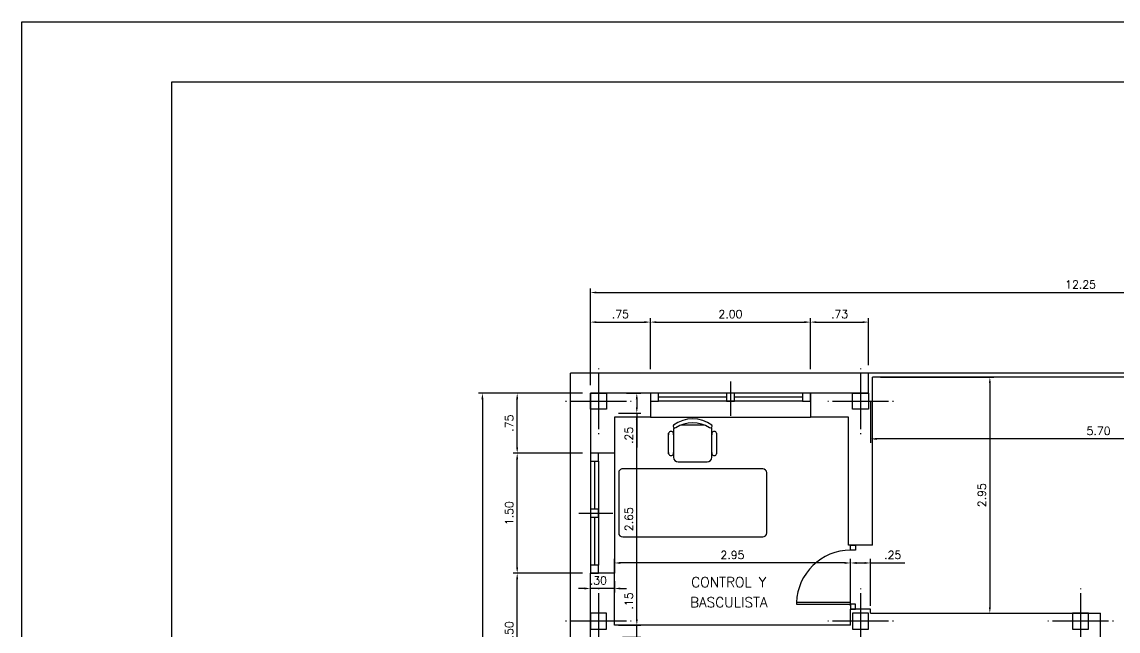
# Model space of a CAD drawing. Header units: millimetres. Extents: x -4290 to 40260, y -10034 to 21466.
# Drawn here: x -4290 to 9408, y 13854 to 21466 of the extents above; entities that cross this region are included whole.
import ezdxf
from ezdxf.enums import TextEntityAlignment as Align

# ---------------------------------------------------------------- set-up
doc = ezdxf.new("R2010")
doc.units = ezdxf.units.MM
doc.linetypes.add('CYPELINEA', pattern=[0])
doc.linetypes.add('TRAZOS', pattern=[19.05, 12.7, -6.35])
for name, color, linetype in [('015', 1, 'Continuous'), ('07', 6, 'Continuous'), ('CARPINTERIA', 1, 'Continuous'), ('COTAS', 6, 'Continuous'), ('CUBIERTA', 7, 'Continuous'), ('MOBI', 2, 'Continuous'), ('PILAR_EJES', 1, 'CYPELINEA'), ('PILAR_RECT', 2, 'CYPELINEA'), ('TABIQUERIA', 4, 'Continuous'), ('TEXTOS', 2, 'Continuous')]:
    doc.layers.add(name, color=color, linetype=linetype)
doc.styles.add('NGG', font='romans.shx')
doc.styles.add('ROMANS', font='romans.shx')
doc.dimstyles.new('50', dxfattribs={"dimscale": 50, "dimtxt": 2, "dimasz": 1.5, "dimexe": 1, "dimexo": 2, "dimgap": 1, "dimtad": 1, "dimlfac": 0.001, "dimzin": 4, "dimdsep": 46, "dimtxsty": 'ROMANS', "dimcen": 2.5, "dimclrd": 1, "dimclre": 1, "dimclrt": 2, "dimadec": 0, "dimazin": 0, "dimtfac": 1, "dimtmove": 0, "dimatfit": 3, "dimfxl": 1, "dimtolj": 1, "dimtzin": 12, "dimarcsym": 0})

# ---------------------------------------------------------------- blocks, each defined once
blk = doc.blocks.new('*D40')
at = {"layer": 'COTAS', "color": 1, "lineweight": -2}
for p, q in [((2714, 14577), (1849, 14577)), ((1899, 13152), (1899, 14502)), ((2714, 13077), (1849, 13077))]:
    blk.add_line(p, q, dxfattribs=at)
at = {"layer": 'COTAS', "color": 1}
for points in [[(1886, 14502), (1911, 14502), (1899, 14577)], [(1886, 13152), (1911, 13152), (1899, 13077)]]:
    blk.add_solid(points, dxfattribs=at)
at = {"layer": 'Defpoints', "color": 0}
for p in [(1899, 14577), (2814, 14577), (2814, 13077)]:
    blk.add_point(p, dxfattribs=at)
at = {"layer": 'COTAS', "color": 2, "insert": (1799, 13827), "char_height": 100, "attachment_point": 5, "rotation": 90, "style": 'ROMANS'}
blk.add_mtext('\\A1;1.50', dxfattribs=at)
blk = doc.blocks.new('*D41')
at = {"layer": 'COTAS', "color": 1, "lineweight": -2}
for p, q in [((2714, 16077), (1849, 16077)), ((1899, 14652), (1899, 16002)), ((2714, 14577), (1849, 14577))]:
    blk.add_line(p, q, dxfattribs=at)
at = {"layer": 'COTAS', "color": 1}
for points in [[(1886, 16002), (1911, 16002), (1899, 16077)], [(1886, 14652), (1911, 14652), (1899, 14577)]]:
    blk.add_solid(points, dxfattribs=at)
at = {"layer": 'Defpoints', "color": 0}
for p in [(1899, 16077), (2814, 16077), (2814, 14577)]:
    blk.add_point(p, dxfattribs=at)
at = {"layer": 'COTAS', "color": 2, "insert": (1799, 15327), "char_height": 100, "attachment_point": 5, "rotation": 90, "style": 'ROMANS'}
blk.add_mtext('\\A1;1.50', dxfattribs=at)
blk = doc.blocks.new('*D42')
at = {"layer": 'COTAS', "color": 1, "lineweight": -2}
for p, q in [((2714, 16827), (1849, 16827)), ((1899, 16152), (1899, 16752)), ((2714, 16077), (1849, 16077))]:
    blk.add_line(p, q, dxfattribs=at)
at = {"layer": 'COTAS', "color": 1}
for points in [[(1886, 16752), (1911, 16752), (1899, 16827)], [(1886, 16152), (1911, 16152), (1899, 16077)]]:
    blk.add_solid(points, dxfattribs=at)
at = {"layer": 'Defpoints', "color": 0}
for p in [(1899, 16827), (2814, 16827), (2814, 16077)]:
    blk.add_point(p, dxfattribs=at)
at = {"layer": 'COTAS', "color": 2, "insert": (1799, 16452), "char_height": 100, "attachment_point": 5, "rotation": 90, "style": 'ROMANS'}
blk.add_mtext('\\A1;.75', dxfattribs=at)
blk = doc.blocks.new('*D53')
at = {"layer": 'COTAS', "color": 1, "lineweight": -2}
for p, q in [((2714, 16827), (1414, 16827)), ((1464, 16752), (1464, -348)), ((2714, -423), (1414, -423))]:
    blk.add_line(p, q, dxfattribs=at)
at = {"layer": 'COTAS', "color": 1}
for points in [[(1452, 16752), (1477, 16752), (1464, 16827)], [(1452, -348), (1477, -348), (1464, -423)]]:
    blk.add_solid(points, dxfattribs=at)
at = {"layer": 'Defpoints', "color": 0}
for p in [(2814, 16827), (1464, -423), (2814, -423)]:
    blk.add_point(p, dxfattribs=at)
at = {"layer": 'COTAS', "color": 2, "insert": (1364, 8202), "char_height": 100, "attachment_point": 5, "rotation": 90, "style": 'ROMANS'}
blk.add_mtext('\\A1;17.25', dxfattribs=at)
blk = doc.blocks.new('*D71')
at = {"layer": 'COTAS', "color": 1, "lineweight": -2}
for p, q in [((3394, 14002), (3394, 14381)), ((3164, 13927), (3444, 13927)), ((3394, 13777), (3394, 13927)), ((3214, 13777), (3444, 13777)), ((3394, 13702), (3394, 13627))]:
    blk.add_line(p, q, dxfattribs=at)
at = {"layer": 'COTAS', "color": 1}
for points in [[(3381, 14002), (3406, 14002), (3394, 13927)], [(3381, 13702), (3406, 13702), (3394, 13777)]]:
    blk.add_solid(points, dxfattribs=at)
at = {"layer": 'Defpoints', "color": 0}
for p in [(3064, 13927), (3394, 13927), (3114, 13777)]:
    blk.add_point(p, dxfattribs=at)
at = {"layer": 'COTAS', "color": 2, "insert": (3294, 14229), "char_height": 100, "attachment_point": 5, "rotation": 90, "style": 'ROMANS'}
blk.add_mtext('\\A1;.15', dxfattribs=at)
blk = doc.blocks.new('*D72')
at = {"layer": 'COTAS', "color": 1, "lineweight": -2}
for p, q in [((3164, 16577), (3444, 16577)), ((3394, 14002), (3394, 16502)), ((3164, 13927), (3444, 13927))]:
    blk.add_line(p, q, dxfattribs=at)
at = {"layer": 'COTAS', "color": 1}
for points in [[(3381, 16502), (3406, 16502), (3394, 16577)], [(3381, 14002), (3406, 14002), (3394, 13927)]]:
    blk.add_solid(points, dxfattribs=at)
at = {"layer": 'Defpoints', "color": 0}
for p in [(3064, 16577), (3394, 16577), (3064, 13927)]:
    blk.add_point(p, dxfattribs=at)
at = {"layer": 'COTAS', "color": 2, "insert": (3294, 15252), "char_height": 100, "attachment_point": 5, "rotation": 90, "style": 'ROMANS'}
blk.add_mtext('\\A1;2.65', dxfattribs=at)
blk = doc.blocks.new('*D73')
at = {"layer": 'COTAS', "color": 1, "lineweight": -2}
for p, q in [((3264, 16827), (3444, 16827)), ((3394, 16752), (3394, 16652)), ((3264, 16577), (3444, 16577)), ((3394, 16577), (3394, 16147))]:
    blk.add_line(p, q, dxfattribs=at)
at = {"layer": 'COTAS', "color": 1}
for points in [[(3381, 16752), (3406, 16752), (3394, 16827)], [(3381, 16652), (3406, 16652), (3394, 16577)]]:
    blk.add_solid(points, dxfattribs=at)
at = {"layer": 'Defpoints', "color": 0}
for p in [(3164, 16827), (3394, 16827), (3164, 16577)]:
    blk.add_point(p, dxfattribs=at)
at = {"layer": 'COTAS', "color": 2, "insert": (3294, 16299), "char_height": 100, "attachment_point": 5, "rotation": 90, "style": 'ROMANS'}
blk.add_mtext('\\A1;.25', dxfattribs=at)
blk = doc.blocks.new('*D81')
at = {"layer": 'COTAS', "color": 1, "lineweight": -2}
for p, q in [((2814, 17127), (2814, 17765)), ((2889, 17715), (3489, 17715)), ((3564, 17127), (3564, 17765))]:
    blk.add_line(p, q, dxfattribs=at)
at = {"layer": 'COTAS', "color": 1}
for points in [[(2889, 17727), (2889, 17702), (2814, 17715)], [(3489, 17727), (3489, 17702), (3564, 17715)]]:
    blk.add_solid(points, dxfattribs=at)
at = {"layer": 'Defpoints', "color": 0}
for p in [(3564, 17715), (2814, 17027), (3564, 17027)]:
    blk.add_point(p, dxfattribs=at)
at = {"layer": 'COTAS', "color": 2, "insert": (3189, 17815), "char_height": 100, "attachment_point": 5, "style": 'ROMANS'}
blk.add_mtext('\\A1;.75', dxfattribs=at)
blk = doc.blocks.new('*D82')
at = {"layer": 'COTAS', "color": 1, "lineweight": -2}
for p, q in [((3564, 17127), (3564, 17765)), ((3639, 17715), (5489, 17715)), ((5564, 17127), (5564, 17765))]:
    blk.add_line(p, q, dxfattribs=at)
at = {"layer": 'COTAS', "color": 1}
for points in [[(3639, 17727), (3639, 17702), (3564, 17715)], [(5489, 17727), (5489, 17702), (5564, 17715)]]:
    blk.add_solid(points, dxfattribs=at)
at = {"layer": 'Defpoints', "color": 0}
for p in [(5564, 17715), (3564, 17027), (5564, 17027)]:
    blk.add_point(p, dxfattribs=at)
at = {"layer": 'COTAS', "color": 2, "insert": (4564, 17815), "char_height": 100, "attachment_point": 5, "style": 'ROMANS'}
blk.add_mtext('\\A1;2.00', dxfattribs=at)
blk = doc.blocks.new('*D83')
at = {"layer": 'COTAS', "color": 1, "lineweight": -2}
for p, q in [((5564, 17127), (5564, 17765)), ((5639, 17715), (6214, 17715)), ((6289, 17177), (6289, 17765))]:
    blk.add_line(p, q, dxfattribs=at)
at = {"layer": 'COTAS', "color": 1}
for points in [[(5639, 17727), (5639, 17702), (5564, 17715)], [(6214, 17727), (6214, 17702), (6289, 17715)]]:
    blk.add_solid(points, dxfattribs=at)
at = {"layer": 'Defpoints', "color": 0}
for p in [(6289, 17715), (5564, 17027), (6289, 17077)]:
    blk.add_point(p, dxfattribs=at)
at = {"layer": 'COTAS', "color": 2, "insert": (5927, 17815), "char_height": 100, "attachment_point": 5, "style": 'ROMANS'}
blk.add_mtext('\\A1;.73', dxfattribs=at)
blk = doc.blocks.new('*D88')
at = {"layer": 'COTAS', "color": 1, "lineweight": -2}
for p, q in [((6064, 14168), (6064, 14755)), ((6139, 14705), (6239, 14705)), ((6314, 14168), (6314, 14755)), ((6314, 14705), (6744, 14705))]:
    blk.add_line(p, q, dxfattribs=at)
at = {"layer": 'COTAS', "color": 1}
for points in [[(6139, 14718), (6139, 14693), (6064, 14705)], [(6239, 14718), (6239, 14693), (6314, 14705)]]:
    blk.add_solid(points, dxfattribs=at)
at = {"layer": 'Defpoints', "color": 0}
for p in [(6064, 14705), (6064, 14068), (6314, 14068)]:
    blk.add_point(p, dxfattribs=at)
at = {"layer": 'COTAS', "color": 2, "insert": (6592, 14805), "char_height": 100, "attachment_point": 5, "style": 'ROMANS'}
blk.add_mtext('\\A1;.25', dxfattribs=at)
blk = doc.blocks.new('*D89')
at = {"layer": 'COTAS', "color": 1, "lineweight": -2}
for p, q in [((3114, 14027), (3114, 14755)), ((5989, 14705), (3189, 14705)), ((6064, 14168), (6064, 14755))]:
    blk.add_line(p, q, dxfattribs=at)
at = {"layer": 'COTAS', "color": 1}
for points in [[(3189, 14718), (3189, 14693), (3114, 14705)], [(5989, 14718), (5989, 14693), (6064, 14705)]]:
    blk.add_solid(points, dxfattribs=at)
at = {"layer": 'Defpoints', "color": 0}
for p in [(3114, 14705), (6064, 14068), (3114, 13927)]:
    blk.add_point(p, dxfattribs=at)
at = {"layer": 'COTAS', "color": 2, "insert": (4589, 14805), "char_height": 100, "attachment_point": 5, "style": 'ROMANS'}
blk.add_mtext('\\A1;2.95', dxfattribs=at)
blk = doc.blocks.new('*D90')
at = {"layer": 'COTAS', "color": 1, "lineweight": -2}
for p, q in [((2739, 14387), (2664, 14387)), ((2814, 14168), (2814, 14437)), ((3114, 14387), (2814, 14387)), ((3114, 14477), (3114, 14337)), ((3189, 14387), (3264, 14387))]:
    blk.add_line(p, q, dxfattribs=at)
at = {"layer": 'COTAS', "color": 1}
for points in [[(2739, 14399), (2739, 14374), (2814, 14387)], [(3189, 14399), (3189, 14374), (3114, 14387)]]:
    blk.add_solid(points, dxfattribs=at)
at = {"layer": 'Defpoints', "color": 0}
for p in [(3114, 14577), (2814, 14387), (2814, 14068)]:
    blk.add_point(p, dxfattribs=at)
at = {"layer": 'COTAS', "color": 2, "insert": (2914, 14487), "char_height": 100, "attachment_point": 5, "style": 'ROMANS'}
blk.add_mtext('\\A1;.30', dxfattribs=at)
blk = doc.blocks.new('*D98')
at = {"layer": 'COTAS', "color": 1, "lineweight": -2}
for p, q in [((2814, 16927), (2814, 18135)), ((2889, 18085), (14989, 18085)), ((15064, 14177), (15064, 18135))]:
    blk.add_line(p, q, dxfattribs=at)
at = {"layer": 'COTAS', "color": 1}
for points in [[(2889, 18097), (2889, 18072), (2814, 18085)], [(14989, 18097), (14989, 18072), (15064, 18085)]]:
    blk.add_solid(points, dxfattribs=at)
at = {"layer": 'Defpoints', "color": 0}
for p in [(15064, 18085), (2814, 16827), (15064, 14077)]:
    blk.add_point(p, dxfattribs=at)
at = {"layer": 'COTAS', "color": 2, "insert": (8939, 18185), "char_height": 100, "attachment_point": 5, "style": 'ROMANS'}
blk.add_mtext('\\A1;12.25', dxfattribs=at)
blk = doc.blocks.new('*D101')
at = {"layer": 'COTAS', "color": 1, "lineweight": -2}
for p, q in [((12014, 16927), (12014, 16205)), ((6314, 16727), (6314, 16205)), ((11939, 16255), (6389, 16255))]:
    blk.add_line(p, q, dxfattribs=at)
at = {"layer": 'COTAS', "color": 1}
for points in [[(6389, 16268), (6389, 16243), (6314, 16255)], [(11939, 16268), (11939, 16243), (12014, 16255)]]:
    blk.add_solid(points, dxfattribs=at)
at = {"layer": 'Defpoints', "color": 0}
for p in [(12014, 17027), (6314, 16827), (6314, 16255)]:
    blk.add_point(p, dxfattribs=at)
at = {"layer": 'COTAS', "color": 2, "insert": (9164, 16355), "char_height": 100, "attachment_point": 5, "style": 'ROMANS'}
blk.add_mtext('\\A1;5.70', dxfattribs=at)
blk = doc.blocks.new('M1S')
at = {"color": 2}
for p, q in [((-92.5, 142.6), (-92.5, 67.6)), ((87.5, 147.6), (-87.5, 147.6)), ((92.5, 67.6), (92.5, 142.6)), ((-87.5, 62.6), (87.5, 62.6)), ((-30, 43.8), (-30, 18.2)), ((-24, 48), (-24, 14)), ((18, 54), (-18, 54)), ((24, 14), (24, 48)), ((30.1, 43.8), (30.1, 18.2)), ((-14.9, 8), (14.9, 8))]:
    blk.add_line(p, q, dxfattribs=at)
for centre, radius, start, end in [((-87.5, 142.6), 5, 90, 180), ((87.5, 142.6), 5, 0, 90), ((-87.5, 67.6), 5, 180, 270), ((87.5, 67.6), 5, 270, 0), ((-27, 42.9), 3.12, 343.7398, 196.2602), ((-18, 48), 6, 90, 180), ((18, 48), 6, 0, 90), ((27.1, 42.9), 3.12, 343.7398, 196.2602), ((-27, 19.1), 3.12, 163.7398, 16.2602), ((-18, 14), 6, 180, 207.5844), ((18, 14), 6, 332.4156, 0), ((27.1, 19.1), 3.12, 163.7398, 16.2602), ((-22.2, 9.3), 2.19, 57.9726, 216.6901), ((0, 40), 40, 233.1301, 306.8699), ((0, 44.4), 39.3, 237.5758, 302.4242), ((22.2, 9.3), 2.19, 323.3099, 122.0274)]:
    blk.add_arc(centre, radius, start, end, dxfattribs=at)
blk = doc.blocks.new('*D130')
at = {"layer": 'COTAS', "color": 1, "lineweight": -2}
for p, q in [((6439, 17027), (7855, 17027)), ((7805, 16952), (7805, 14152)), ((6439, 14077), (7855, 14077))]:
    blk.add_line(p, q, dxfattribs=at)
at = {"layer": 'COTAS', "color": 1}
for points in [[(7793, 16952), (7818, 16952), (7805, 17027)], [(7793, 14152), (7818, 14152), (7805, 14077)]]:
    blk.add_solid(points, dxfattribs=at)
at = {"layer": 'Defpoints', "color": 0}
for p in [(6339, 17027), (6339, 14077), (7805, 14077)]:
    blk.add_point(p, dxfattribs=at)
at = {"layer": 'COTAS', "color": 2, "insert": (7705, 15552), "char_height": 100, "attachment_point": 5, "rotation": 90, "style": 'ROMANS'}
blk.add_mtext('\\A1;2.95', dxfattribs=at)
blk = doc.blocks.new('A2h')
at = {"layer": '015'}
blk.add_lwpolyline([(-594, 0), (-594, 420), (0, 420), (0, 0)], close=True, dxfattribs=at)
at = {"layer": '07'}
blk.add_lwpolyline([(-569, 10), (-569, 410), (-10, 410), (-10, 10)], close=True, dxfattribs=at)

msp = doc.modelspace()

# ---------------------------------------------------------------- linework, layer by layer
at = {"layer": 'CARPINTERIA'}
for p, q in [((4564.353, 16971.52), (4564.353, 16545.689)), ((5464.353, 16826.527), (3664.353, 16826.527)), ((4514.353, 16776.527), (3664.353, 16776.527)), ((5464.353, 16726.527), (3664.353, 16726.527)), ((5464.353, 16776.527), (4614.353, 16776.527)), ((3564.353, 16526.527), (5564.353, 16526.527)), ((3114.353, 16076.527), (3114.353, 14576.527)), ((2814.353, 15976.527), (2814.353, 14676.527)), ((2864.353, 15976.527), (2864.353, 15376.527)), ((2914.353, 15976.527), (2914.353, 14676.527)), ((2669.36, 15326.527), (3095.191, 15326.527)), ((2864.353, 15276.527), (2864.353, 14676.527))]:
    msp.add_line(p, q, dxfattribs=at)
for points in [[(3664.353, 16826.527), (3564.353, 16826.527), (3564.353, 16726.527), (3664.353, 16726.527)], [(4614.353, 16826.527), (4514.353, 16826.527), (4514.353, 16726.527), (4614.353, 16726.527)], [(5564.353, 16826.527), (5464.353, 16826.527), (5464.353, 16726.527), (5564.353, 16726.527)], [(2814.353, 16076.527), (2814.353, 15976.527), (2914.353, 15976.527), (2914.353, 16076.527)], [(2814.353, 15376.527), (2814.353, 15276.527), (2914.353, 15276.527), (2914.353, 15376.527)], [(6064.353, 14926.527), (6126.575, 14926.527), (6126.575, 14864.305), (6064.353, 14864.305)], [(2814.353, 14676.527), (2814.353, 14576.527), (2914.353, 14576.527), (2914.353, 14676.527)], [(6064.353, 14188.749), (6064.353, 14212.315), (5388.798, 14212.315), (5388.798, 14188.749)], [(6064.353, 14126.527), (6126.575, 14126.527), (6126.575, 14188.749), (6064.353, 14188.749)]]:
    msp.add_lwpolyline(points, close=True, dxfattribs=at)
msp.add_arc((6064.353, 14188.749), 675.556, 90, 178.0009044, dxfattribs=at)
at = {"layer": 'CUBIERTA', "linetype": 'TRAZOS', "ltscale": 0.5}
for p in [(12064.353, 17076.527), (2564.353, -673.473)]:
    msp.add_line(p, (2564.353, 17076.527), dxfattribs=at)
at = {"layer": 'PILAR_EJES'}
for p, q in [((2914.353, 17136.527), (2914.353, 17126.527)), ((6189.353, 17136.527), (6189.353, 17126.527)), ((2914.353, 17076.527), (2914.353, 16376.527)), ((6189.353, 17076.527), (6189.353, 16376.527)), ((2504.353, 16726.527), (2514.353, 16726.527)), ((2564.353, 16726.527), (3264.353, 16726.527)), ((3314.353, 16726.527), (3324.353, 16726.527)), ((5779.353, 16726.527), (5789.353, 16726.527)), ((5839.353, 16726.527), (6539.353, 16726.527)), ((6589.353, 16726.527), (6599.353, 16726.527)), ((2914.353, 16326.527), (2914.353, 16316.527)), ((6189.353, 16326.527), (6189.353, 16316.527)), ((2914.353, 14386.527), (2914.353, 14376.527)), ((2914.353, 14386.527), (2914.353, 14376.527)), ((6189.353, 14386.527), (6189.353, 14376.527)), ((8939.353, 14386.527), (8939.353, 14376.527)), ((2914.353, 14326.527), (2914.353, 13626.527)), ((6189.353, 14326.527), (6189.353, 13626.527)), ((8939.353, 14326.527), (8939.353, 13626.527)), ((2514.353, 13976.527), (2504.353, 13976.527)), ((3264.353, 13976.527), (2564.353, 13976.527)), ((3324.353, 13976.527), (3314.353, 13976.527)), ((5789.353, 13976.527), (5779.353, 13976.527)), ((6539.353, 13976.527), (5839.353, 13976.527)), ((6599.353, 13976.527), (6589.353, 13976.527)), ((8539.353, 13976.527), (8529.353, 13976.527)), ((9289.353, 13976.527), (8589.353, 13976.527)), ((9349.353, 13976.527), (9339.353, 13976.527))]:
    msp.add_line(p, q, dxfattribs=at)
at = {"layer": 'PILAR_RECT'}
for p, q in [((2814.353, 16826.527), (3014.353, 16826.527)), ((2814.353, 16626.527), (2814.353, 16826.527)), ((3014.353, 16826.527), (3014.353, 16626.527)), ((6089.353, 16826.527), (6289.353, 16826.527)), ((6089.353, 16626.527), (6089.353, 16826.527)), ((6289.353, 16826.527), (6289.353, 16626.527)), ((3014.353, 16626.527), (2814.353, 16626.527)), ((6289.353, 16626.527), (6089.353, 16626.527)), ((2814.353, 14076.527), (2814.353, 13876.527)), ((3014.353, 14076.527), (2814.353, 14076.527)), ((3014.353, 13876.527), (3014.353, 14076.527)), ((6289.353, 14076.527), (6089.353, 14076.527)), ((6089.353, 14076.527), (6089.353, 13876.527)), ((6289.353, 13876.527), (6289.353, 14076.527)), ((8839.353, 14076.527), (8839.353, 13876.527)), ((9039.353, 14076.527), (8839.353, 14076.527)), ((9039.353, 13876.527), (9039.353, 14076.527)), ((2814.353, 13876.527), (3014.353, 13876.527)), ((6089.353, 13876.527), (6289.353, 13876.527)), ((8839.353, 13876.527), (9039.353, 13876.527))]:
    msp.add_line(p, q, dxfattribs=at)
at = {"layer": 'TABIQUERIA'}
for p, q in [((12014.353, 17026.527), (6339.353, 17026.527)), ((6339.353, 14926.527), (6339.353, 17026.527)), ((3564.353, 16826.527), (2814.353, 16826.527)), ((2814.353, 16826.527), (2814.353, 16076.527)), ((3564.353, 16826.527), (3564.353, 16526.527)), ((6289.353, 16826.527), (5564.353, 16826.527)), ((5564.353, 16826.527), (5564.353, 16526.527)), ((3564.353, 16526.527), (3114.353, 16526.527)), ((3114.353, 16526.527), (3114.353, 16076.527)), ((6039.353, 16526.527), (5564.353, 16526.527)), ((6039.353, 14926.527), (6039.353, 16526.527)), ((3114.353, 16076.527), (2814.353, 16076.527)), ((6339.353, 14926.527), (6039.353, 14926.527)), ((3114.353, 14576.527), (2814.353, 14576.527)), ((2814.353, 13076.527), (2814.353, 14576.527)), ((3114.353, 13926.527), (3114.353, 14576.527)), ((6064.353, 13926.527), (6064.353, 14126.527)), ((6314.353, 14126.527), (6064.353, 14126.527)), ((6314.353, 14076.527), (6314.353, 14126.527)), ((6314.353, 14076.527), (8714.353, 14076.527)), ((8714.353, 14076.527), (9186.323, 14076.527)), ((6064.353, 13926.527), (3114.353, 13926.527))]:
    msp.add_line(p, q, dxfattribs=at)
for points in [[(6289.353, 16826.527), (6289.353, 17076.527)], [(9186.323, 13776.527), (9186.323, 14076.527)]]:
    msp.add_lwpolyline(points, dxfattribs=at)

# ---------------------------------------------------------------- block references
at = {"color": 3, "linetype": 'Continuous', "xscale": 75.00000000028025, "yscale": 74.99999999891601, "zscale": 75.0000000000074}
msp.add_blockref('A2h', (40260.12, -10034.103), dxfattribs=at)
at = {"layer": 'MOBI', "xscale": 10, "yscale": 10, "zscale": 10, "rotation": 180}
msp.add_blockref('M1S', (4091.971, 16507.51), dxfattribs=at)

# ---------------------------------------------------------------- texts
at = {"layer": 'TEXTOS', "style": 'NGG'}
for s, p in [('CONTROL Y', (4542.92, 14402.774)), ('BASCULISTA', (4542.92, 14150.991))]:
    msp.add_text(s, height=125, dxfattribs=at).set_placement(p, align=Align.CENTER)

# ---------------------------------------------------------------- dimensions: what is measured, and where the dimension line sits
at = {"layer": 'COTAS'}
for base, p1, p2, picture, middle in [((15064.353, 18084.92), (2814.353, 16826.527), (15064.353, 14076.527), '*D98', (8939.353, 18184.92)), ((6314.353, 16255.124), (12014.353, 17026.527), (6314.353, 16826.527), '*D101', (9164.353, 16355.124))]:
    dim = msp.add_linear_dim(base=base, p1=p1, p2=p2, dimstyle='50', dxfattribs=at)
    dim.commit()
    dim.dimension.update_dxf_attribs({"geometry": picture, "text_midpoint": middle})
for base, p1, p2, angle, picture, middle in [((3564.353, 17714.697), (2814.353, 17026.941), (3564.353, 17026.941), 180, '*D81', (3189.353, 17814.697)), ((5564.353, 17714.697), (3564.353, 17026.941), (5564.353, 17026.941), 180, '*D82', (4564.353, 17814.697)), ((6289.353122259, 17714.696859228), (5564.353122259, 17026.941046277), (6289.353122259, 17076.526730251), 180, '*D83', (5926.853122259, 17814.696859228)), ((7805.184, 14076.527), (6339.353, 17026.527), (6339.353, 14076.527), 90, '*D130', (7705.184, 15551.527)), ((1464.258, -423.473), (2814.353, 16826.527), (2814.353, -423.473), 90, '*D53', (1364.258, 8201.527)), ((1898.748, 16826.527), (2814.353, 16076.527), (2814.353, 16826.527), 270, '*D42', (1798.748, 16451.527)), ((1898.748, 16076.527), (2814.353, 14576.527), (2814.353, 16076.527), 270, '*D41', (1798.748, 15326.527)), ((3114.353, 14705.039), (6064.353, 14068.426), (3114.353, 13926.527), 180, '*D89', (4589.353, 14805.039)), ((1898.748, 14576.527), (2814.353, 13076.527), (2814.353, 14576.527), 270, '*D40', (1798.748, 13826.527)), ((3393.631, 13926.527), (3114.353, 13776.527), (3064.353, 13926.527), 90, '*D71', (3293.631, 14228.908))]:
    dim = msp.add_linear_dim(base=base, p1=p1, p2=p2, angle=angle, dimstyle='50', dxfattribs=at)
    dim.commit()
    dim.dimension.update_dxf_attribs({"geometry": picture, "text_midpoint": middle})
for base, p1, p2, angle, picture, middle in [((3393.631, 16826.527), (3164.353, 16576.527), (3164.353, 16826.527), 270, '*D73', (3393.631, 16299.146)), ((3393.631, 16576.527), (3064.353, 13926.527), (3064.353, 16576.527), 270, '*D72', (3393.631, 15251.527)), ((6064.353, 14705.039), (6314.353, 14068.426), (6064.353, 14068.426), 180, '*D88', (6591.734, 14705.039)), ((2814.353, 14386.527), (3114.353, 14576.527), (2814.353, 14068.426), 180, '*D90', (2914.353, 14386.527))]:
    dim = msp.add_linear_dim(base=base, p1=p1, p2=p2, angle=angle, dimstyle='50', dxfattribs=at)
    dim.commit()
    dim.dimension.update_dxf_attribs({"geometry": picture, "text_midpoint": middle, "dimtype": 160})

doc.saveas('drawing.dxf')
